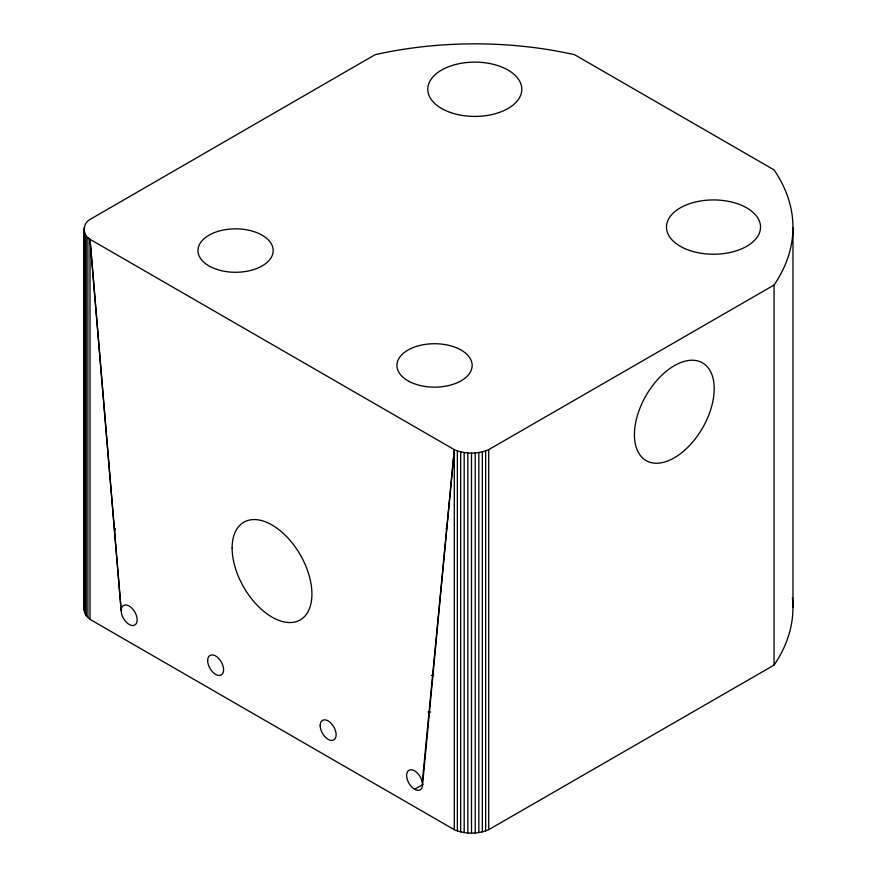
<?xml version="1.0" encoding="UTF-8"?>
<svg xmlns="http://www.w3.org/2000/svg" width="877" height="877" viewBox="0 0 877 877"><rect width="100%" height="100%" fill="white"/><g stroke="black" fill="none" stroke-linecap="round" stroke-linejoin="round"><path stroke-width="1.32" d="M422.571 784.652L422.308 782.12A11.28 6.512 60 0 0 409.471 770.028A11.28 6.512 60 0 0 411.225 786.45A11.28 6.512 60 0 0 422.571 784.652L454.308 449.638L90.013 239.311C82.35 235.036 82.35 223.723 90.013 219.447L375.093 54.703A273.876 158.123 0 0 1 574.578 54.703L774.051 169.875A272.418 157.279 0 0 1 774.051 285.047L774.051 665.106L488.708 829.697C477.888 834.312 465.128 834.312 454.308 829.697L90.013 619.37L86.231 615.698L84.028 609.438L84.028 229.379M422.308 782.12L454.308 449.638C465.128 454.242 477.888 454.242 488.708 449.638L774.051 285.047M84.028 609.438L84.28 607.312M121.475 608.43A11.28 6.512 60 0 1 134.828 612.014L136.099 614.656A11.28 6.512 60 0 1 136.099 623.865L134.828 625.038A11.28 6.512 60 0 1 126.135 622.023A11.28 6.512 60 0 1 121.201 610.666L90.013 239.311L90.013 619.37M114.459 531.265L115.38 528.688M414.591 789.267L422.813 784.52M90.013 239.311L121.201 610.666M792.972 227.461L792.972 607.52M488.708 449.638L488.708 829.697M485.65 450.855L485.65 830.914M482.339 451.819L482.339 831.878M478.842 452.521L478.842 832.58M475.202 452.949L475.202 833.007M471.508 453.091L471.508 833.15M467.814 452.949L467.814 833.007M464.174 452.521L464.174 832.58M460.677 451.819L460.677 831.878M457.366 450.855L457.366 830.914M454.308 449.638L454.308 829.697M87.908 237.546L87.908 617.605M86.231 235.639L86.231 615.698M85.014 233.611L85.014 613.681M84.28 227.242L84.28 611.576M430.629 712.091A75.225 43.433 0 0 1 428.009 711.992M446.875 526.529A56.424 32.581 60 0 1 446.119 528.963M792.435 597.708A272.418 157.279 0 0 1 774.051 665.106M433.523 675.476A11.752 6.786 0 0 1 431.506 675.279M320.171 725.542A11.28 6.512 60 0 0 332.142 740.429A11.28 6.512 60 0 0 332.142 724.468A11.28 6.512 60 0 0 320.171 725.542M232.131 548.015A56.424 32.581 60 0 0 291.975 622.462A56.424 32.581 60 0 0 291.975 542.677A56.424 32.581 60 0 0 232.131 548.015M207.652 660.567A11.28 6.512 60 0 0 219.612 675.454A11.28 6.512 60 0 0 219.612 659.504A11.28 6.512 60 0 0 207.652 660.567M441.57 108.474A47.018 27.143 0 0 0 520.225 96.295A47.018 27.143 0 0 0 462.628 63.056A47.018 27.143 0 0 0 441.57 108.474M689.826 250.537A47.018 27.143 0 0 0 760.523 227.198A47.018 27.143 0 0 0 690.166 203.519A47.018 27.143 0 0 0 689.826 250.537M216.762 269.371A37.612 21.717 0 0 0 273.185 250.559A37.612 21.717 0 0 0 216.762 231.758A37.612 21.717 0 0 0 216.762 269.371M409.252 381.506A37.612 21.717 0 0 0 471.3 370.05A37.612 21.717 0 0 0 423.087 344.749A37.612 21.717 0 0 0 409.252 381.506M684.641 450.274A56.424 32.581 -60 0 0 702.521 362.87A56.424 32.581 -60 0 0 635.781 422.056A56.424 32.581 -60 0 0 684.641 450.274"/></g></svg>
